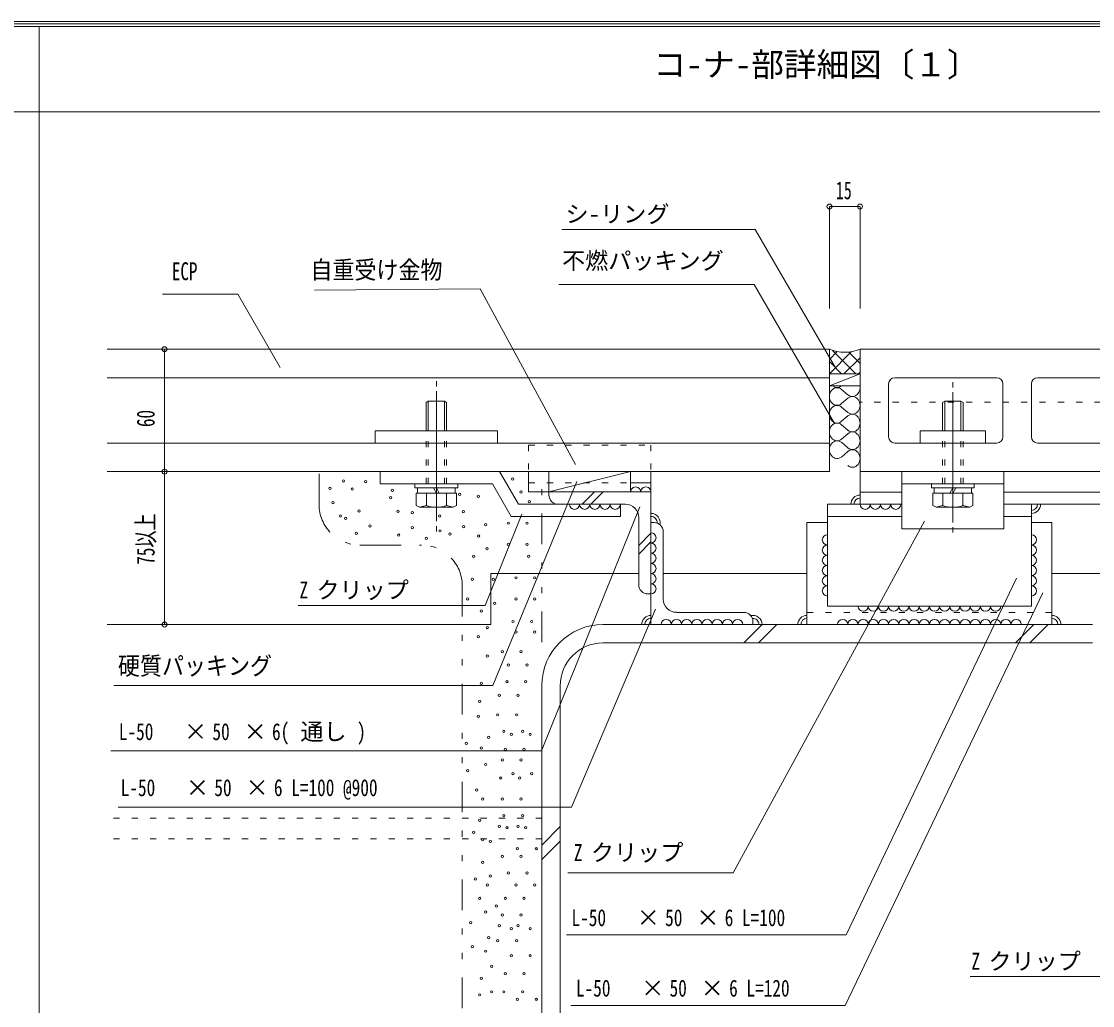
# Model space of a CAD drawing. Units: millimetres, scale not verified. Extents: x -1209 to 1209, y -852 to 852.
# Drawn here: x 399 to 924, y 370 to 852 of the extents above; entities that cross this region are included whole.
import ezdxf
from ezdxf.enums import TextEntityAlignment as Align

# ---------------------------------------------------------------- set-up
doc = ezdxf.new("R2010")
doc.units = ezdxf.units.MM
doc.header["$LTSCALE"] = 3
doc.linetypes.add('USER1', pattern=[3, 1, -2])
doc.linetypes.add('USER6', pattern=[16, 5, -3, 1, -3, 1, -3])
for name, color, linetype, lineweight in [('0-1_0-0WAKU', 7, 'Continuous', 18), ('0-2_0-1AL', 5, 'Continuous', 18), ('0-3_0-2SUNPO', 7, 'Continuous', 18), ('0-4_0-3STEEL', 6, 'Continuous', 18), ('0-5_0-4KANAMONO', 6, 'Continuous', 18), ('0-6_0-5FUKUSIZA', 3, 'Continuous', 18), ('0-7_0-6HIFUKU', 4, 'Continuous', 18), ('0-8_0-7KUTAI', 6, 'Continuous', 18)]:
    doc.layers.add(name, color=color, linetype=linetype, lineweight=lineweight)
doc.styles.add('ＭＳ ゴシック', font='')
doc.styles.get('ＭＳ ゴシック').set_extended_font_data('MS Gothic')

msp = doc.modelspace()

# ---------------------------------------------------------------- linework, layer by layer
at = {"layer": '0-1_0-0WAKU'}
for p, q in [((-1209.414, 852.414), (1209.414, 852.414)), ((-1208.207, 851.207), (1208.207, 851.207)), ((-1207, 850), (1207, 850)), ((408, 850), (408, -799)), ((-1207, 808.159), (1207, 808.159))]:
    msp.add_line(p, q, dxfattribs=at)
at = {"layer": '0-2_0-1AL'}
for p, q in [((441.439, 691.682), (795.433, 691.682)), ((795.433, 691.666), (795.436, 631.667)), ((1074.433, 691.682), (810.433, 691.682)), ((810.433, 691.667), (810.436, 631.667)), ((441.439, 677.681), (795.433, 677.681)), ((877.433, 677.682), (827.433, 677.682)), ((940.433, 677.682), (897.433, 677.682)), ((824.433, 674.682), (824.433, 648.682)), ((880.433, 674.682), (880.433, 648.682)), ((894.433, 674.682), (894.433, 648.682)), ((441.439, 645.683), (795.433, 645.683)), ((827.433, 645.682), (877.433, 645.682)), ((897.433, 645.682), (940.433, 645.682)), ((441.439, 631.682), (795.433, 631.682)), ((810.433, 631.682), (1021.433, 631.682))]:
    msp.add_line(p, q, dxfattribs=at)
for centre, start, end in [((827.433, 674.682), 90, 180), ((877.433, 674.682), 0, 90), ((897.433, 674.682), 90, 180), ((827.433, 648.682), 180, 270), ((877.433, 648.682), 270, 0), ((897.433, 648.682), 180, 270)]:
    msp.add_arc(centre, 3, start, end, dxfattribs=at)
at = {"layer": '0-3_0-2SUNPO'}
for p, q in [((795.432, 761.682), (810.432, 761.682)), ((795.432, 761.682), (795.432, 711.682)), ((810.432, 761.682), (810.432, 711.682)), ((759.048, 750.449), (664.298, 750.449)), ((798.436, 682.616), (759.048, 750.449)), ((624.15, 721.336), (543.03, 720.688)), ((671.026, 635.243), (624.15, 721.336)), ((505.475, 718.699), (468.438, 718.699)), ((526.23, 682.752), (505.475, 718.699)), ((469.519, 631.681), (469.519, 691.681)), ((469.519, 556.683), (469.519, 631.681)), ((702.446, 614.414), (654.254, 494.698)), ((644.732, 610.827), (626.728, 566.091)), ((626.728, 566.091), (535.027, 566.091)), ((654.254, 494.698), (443.18, 494.698)), ((974.566, 384.084), (864.445, 384.084))]:
    msp.add_line(p, q, dxfattribs=at)
for points in [[(797.872, 655.204), (758.507, 723.387), (662.766, 723.387)], [(671.67, 626.78), (630.401, 526.745), (444.574, 526.745)], [(842.055, 607.323), (748.24, 434.994), (667.127, 434.994)], [(887.066, 579.479), (803.615, 404.481), (666.505, 404.481)], [(900.102, 572.208), (803.202, 369.939), (668.677, 369.939)], [(710.225, 564.251), (669.032, 467.096), (446.714, 467.096)]]:
    msp.add_lwpolyline(points, dxfattribs=at)
for centre, start, end in [((795.432, 761.682), 0, 180), ((795.432, 761.682), 180, 0), ((810.432, 761.682), 0, 180), ((810.432, 761.682), 180, 0), ((469.519, 691.681), 0, 180), ((469.519, 691.681), 180, 0), ((469.519, 631.681), 0, 180), ((469.519, 631.681), 0, 180), ((469.519, 631.681), 180, 0), ((469.519, 631.681), 180, 0), ((469.519, 556.683), 0, 180), ((469.519, 556.683), 0, 180), ((469.519, 556.683), 180, 0), ((469.519, 556.683), 180, 0)]:
    msp.add_arc(centre, 1.2, start, end, dxfattribs=at)
at = {"layer": '0-4_0-3STEEL', "linetype": 'USER1'}
for p, q in [((1063.435, 665.683), (810.433, 665.683)), ((784.435, 562.68), (904.435, 562.68))]:
    msp.add_line(p, q, dxfattribs=at)
at = {"layer": '0-4_0-3STEEL'}
for p, q in [((810.433, 631.682), (810.433, 615.682)), ((657.946, 620.184), (657.946, 621.684)), ((707.944, 621.684), (657.946, 621.684)), ((674.305, 615.684), (680.305, 621.684)), ((678.547, 615.684), (684.547, 621.684)), ((707.944, 621.684), (707.944, 571.683)), ((830.933, 621.682), (810.433, 621.682)), ((1019.437, 621.682), (880.934, 621.682)), ((662.446, 615.684), (695.446, 615.683)), ((794.433, 565.68), (794.433, 615.682)), ((794.433, 615.682), (830.934, 615.682)), ((830.933, 615.682), (810.433, 615.682)), ((1013.437, 615.682), (880.934, 615.682)), ((894.435, 565.68), (894.435, 615.682)), ((701.944, 609.183), (701.944, 576.183)), ((794.433, 609.682), (830.934, 609.682)), ((880.932, 609.682), (894.435, 609.682)), ((707.944, 606.684), (707.944, 556.683)), ((707.944, 606.684), (709.444, 606.684)), ((784.435, 556.681), (784.435, 606.682)), ((784.435, 606.682), (794.433, 606.682)), ((894.435, 606.682), (904.435, 606.682)), ((904.435, 556.681), (904.435, 606.682)), ((701.944, 595.458), (707.944, 601.458)), ((713.944, 602.184), (713.944, 569.184)), ((701.944, 591.216), (707.944, 597.216)), ((706.444, 571.683), (707.944, 571.683)), ((720.445, 562.683), (753.445, 562.683)), ((894.435, 565.68), (794.433, 565.68)), ((707.944, 556.683), (757.945, 556.683)), ((757.945, 558.183), (757.945, 556.683)), ((904.435, 556.681), (784.435, 556.681))]:
    msp.add_line(p, q, dxfattribs=at)
for centre, radius, start, end in [((662.446, 620.184), 4.5, 180, 270), ((695.446, 609.183), 6.5, 0, 90), ((709.444, 602.184), 4.5, 0, 90), ((706.444, 576.183), 4.5, 180, 270), ((720.445, 569.184), 6.5, 180, 270), ((753.445, 558.183), 4.5, 0, 90)]:
    msp.add_arc(centre, radius, start, end, dxfattribs=at)
at = {"layer": '0-5_0-4KANAMONO'}
for p, q in [((602.744, 673.41), (602.744, 676.044)), ((855.931, 672.91), (855.931, 675.544)), ((602.744, 607.311), (602.744, 671.07)), ((855.931, 606.811), (855.931, 670.57)), ((597.746, 651.684), (597.746, 665.607)), ((598.745, 651.684), (598.745, 666.183)), ((606.746, 666.183), (607.745, 665.607)), ((606.746, 651.684), (606.746, 666.183)), ((607.745, 651.684), (607.745, 665.607)), ((851.933, 666.181), (850.933, 665.605)), ((850.933, 651.682), (850.933, 665.605)), ((851.933, 666.181), (859.933, 666.181)), ((851.933, 651.682), (851.933, 666.181)), ((859.933, 666.181), (860.933, 665.605)), ((859.933, 651.682), (859.933, 666.181)), ((860.933, 651.682), (860.933, 665.605)), ((572.744, 645.684), (572.744, 651.684)), ((572.744, 651.684), (632.744, 651.684)), ((632.744, 645.684), (632.744, 651.684)), ((839.934, 651.682), (871.932, 651.682)), ((839.934, 651.682), (839.934, 645.682)), ((871.932, 651.682), (871.932, 645.682)), ((572.744, 645.684), (632.744, 645.684)), ((839.934, 645.682), (871.932, 645.682)), ((575.244, 631.683), (575.244, 625.683)), ((575.244, 631.683), (633.706, 631.683)), ((633.706, 631.683), (642.946, 615.684)), ((647.944, 631.686), (647.944, 621.688)), ((657.946, 631.683), (657.946, 621.684)), ((707.944, 631.684), (707.944, 621.685)), ((830.934, 631.682), (830.934, 603.683)), ((830.934, 631.682), (880.932, 631.682)), ((880.932, 631.682), (880.932, 603.683)), ((575.244, 625.683), (630.244, 625.683)), ((592.244, 623.682), (592.244, 625.683)), ((613.244, 623.682), (613.244, 625.683)), ((630.244, 625.683), (639.481, 609.684)), ((697.945, 626.185), (707.944, 626.185)), ((830.934, 625.682), (880.932, 625.682)), ((845.433, 623.684), (845.433, 625.682)), ((845.433, 625.682), (866.433, 625.682)), ((866.433, 623.684), (866.433, 625.682)), ((613.244, 623.682), (592.244, 623.682)), ((612.56, 621.183), (592.931, 621.183)), ((593.546, 621.183), (593.546, 623.682)), ((597.839, 615.009), (597.839, 621.183)), ((602.744, 621.183), (601.301, 623.682)), ((604.19, 621.183), (602.744, 623.682)), ((607.652, 615.009), (607.652, 621.183)), ((611.945, 621.183), (611.945, 623.682)), ((612.56, 615.087), (612.56, 621.183)), ((647.944, 621.685), (707.944, 621.685)), ((830.933, 621.682), (810.433, 621.682)), ((845.433, 623.684), (866.433, 623.684)), ((846.119, 621.182), (865.749, 621.182)), ((846.119, 615.086), (846.119, 621.182)), ((846.733, 621.182), (846.733, 623.684)), ((851.026, 615.008), (851.026, 621.182)), ((854.49, 621.182), (855.933, 623.684)), ((855.933, 621.182), (857.377, 623.684)), ((860.841, 615.008), (860.841, 621.182)), ((865.134, 621.182), (865.134, 623.684)), ((865.749, 615.086), (865.749, 621.182)), ((597.839, 615.006), (594.494, 614.181)), ((607.652, 615.006), (610.994, 614.181)), ((610.997, 614.181), (612.56, 615.084)), ((642.946, 615.684), (692.946, 615.684)), ((692.946, 615.684), (692.946, 609.684)), ((847.683, 614.183), (846.118, 615.086)), ((851.026, 615.008), (847.684, 614.183)), ((860.841, 615.008), (864.183, 614.183)), ((864.183, 614.183), (865.749, 615.086)), ((610.994, 614.184), (594.494, 614.184)), ((639.481, 609.684), (692.946, 609.684)), ((847.683, 614.183), (864.183, 614.183)), ((602.744, 602.34), (602.744, 604.971)), ((855.931, 601.84), (855.931, 604.471)), ((830.934, 603.683), (880.932, 603.683))]:
    msp.add_line(p, q, dxfattribs=at)
at = {"layer": '0-5_0-4KANAMONO', "linetype": 'USER1'}
for p, q in [((597.746, 625.683), (597.746, 651.684)), ((598.745, 625.683), (598.745, 651.684)), ((606.746, 625.683), (606.746, 651.684)), ((607.745, 625.683), (607.745, 651.684)), ((850.933, 625.682), (850.933, 651.682)), ((851.933, 625.682), (851.933, 651.682)), ((859.933, 625.682), (859.933, 651.682)), ((860.933, 625.682), (860.933, 651.682)), ((647.944, 644.683), (707.944, 644.683)), ((647.944, 644.683), (647.944, 631.684)), ((707.944, 644.683), (707.944, 631.684)), ((647.944, 626.185), (697.945, 626.185))]:
    msp.add_line(p, q, dxfattribs=at)
at = {"layer": '0-5_0-4KANAMONO'}
for points in [[(606.746, 666.183), (598.745, 666.183), (597.746, 665.604)], [(594.494, 614.184), (592.931, 615.087), (592.931, 621.183)], [(1019.433, 483.185), (1019.433, 621.682), (880.934, 621.682)]]:
    msp.add_lwpolyline(points, dxfattribs=at)
for centre in [(602.744, 629.184), (855.933, 629.183)]:
    msp.add_arc(centre, 15, 250.903, 289.09698, dxfattribs=at)
at = {"layer": '0-6_0-5FUKUSIZA'}
for p, q in [((795.433, 686.684), (799.288, 690.54)), ((795.433, 689.545), (795.434, 673.666)), ((795.486, 679.666), (806.312, 690.493)), ((797.023, 691.099), (808.456, 679.667)), ((804.892, 690.301), (810.433, 684.761)), ((810.433, 691.667), (810.434, 673.667)), ((795.433, 685.618), (801.385, 679.667)), ((802.557, 679.667), (810.433, 687.543)), ((795.433, 679.666), (810.433, 679.667)), ((810.433, 679.667), (795.434, 673.667)), ((809.629, 679.667), (810.433, 680.472)), ((810.434, 673.667), (795.434, 673.667)), ((804.434, 669.378), (801.434, 671.984)), ((804.434, 667.641), (801.434, 665.035)), ((804.434, 660.691), (801.434, 663.297)), ((804.435, 658.954), (801.435, 656.348)), ((804.435, 652.005), (801.435, 654.611)), ((804.435, 650.267), (801.435, 647.661)), ((804.436, 643.318), (801.436, 645.924)), ((804.436, 641.581), (801.436, 638.975)), ((657.946, 621.684), (657.946, 631.683)), ((657.946, 621.684), (697.945, 631.683)), ((657.946, 631.683), (697.945, 631.683)), ((697.945, 631.683), (697.945, 621.684)), ((697.945, 621.684), (657.946, 621.684))]:
    msp.add_line(p, q, dxfattribs=at)
for centre, radius, start, end in [((802.931, 710.173), 19.968, 247.94207, 292.06481), ((700.444, 621.685), 2.5, 0.00299, 180.00299), ((705.444, 621.685), 2.5, 0.00299, 180.00299), ((810.433, 615.679), 4.5, 89.99981, 180), ((670.446, 615.684), 2.5, 179.99699, 359.99699), ((675.446, 615.685), 2.5, 179.99699, 359.99699), ((680.446, 615.685), 2.5, 179.99699, 359.99699), ((685.446, 615.684), 2.5, 179.99699, 359.99699), ((690.446, 615.684), 2.5, 179.99699, 359.99699), ((810.433, 615.679), 3, 90, 180), ((812.933, 615.682), 2.5, 180, 0), ((817.933, 615.682), 2.5, 180, 0), ((822.933, 615.682), 2.5, 180, 0), ((827.933, 615.682), 2.5, 180, 0), ((894.435, 615.682), 4.5, 270, 0), ((894.435, 615.682), 3, 270, 0), ((707.944, 606.684), 4.5, 346.62595, 90), ((707.944, 606.684), 3, 355.15099, 90), ((707.944, 599.183), 2.5, 270, 90), ((794.433, 598.18), 2.5, 90, 270), ((894.435, 598.18), 2.5, 270, 90), ((707.944, 594.183), 2.5, 270, 90), ((794.433, 593.18), 2.5, 90, 270), ((894.435, 593.181), 2.5, 270, 90), ((707.944, 589.183), 2.5, 270, 90), ((794.433, 588.18), 2.5, 90, 270), ((894.435, 588.18), 2.5, 270, 90), ((707.944, 584.183), 2.5, 270, 90), ((794.433, 583.181), 2.5, 90, 270), ((894.435, 583.181), 2.5, 270, 90), ((707.944, 579.183), 2.5, 270, 90), ((794.433, 578.18), 2.5, 90, 270), ((894.435, 578.18), 2.5, 270, 90), ((707.944, 574.183), 2.5, 270, 90), ((794.433, 573.181), 2.5, 90, 270), ((894.435, 573.181), 2.5, 270, 90), ((811.933, 565.68), 2.5, 180, 0), ((816.933, 565.68), 2.5, 180, 0), ((821.933, 565.68), 2.5, 180, 0), ((826.933, 565.68), 2.5, 180, 0), ((831.933, 565.68), 2.5, 180, 0), ((836.933, 565.68), 2.5, 180, 0), ((841.933, 565.68), 2.5, 180, 0), ((846.933, 565.68), 2.5, 180, 0), ((851.933, 565.68), 2.5, 180, 0), ((856.933, 565.68), 2.5, 180, 0), ((861.933, 565.68), 2.5, 180, 0), ((866.933, 565.68), 2.5, 180, 0), ((871.933, 565.68), 2.5, 180, 0), ((876.933, 565.68), 2.5, 180, 0), ((707.944, 556.683), 4.5, 89.99981, 180), ((707.944, 556.683), 3, 90, 180), ((715.445, 556.683), 2.5, 0, 180), ((720.445, 556.683), 2.5, 0, 180), ((725.445, 556.683), 2.5, 0, 180), ((730.445, 556.683), 2.5, 0, 180), ((735.445, 556.683), 2.5, 0, 180), ((740.445, 556.683), 2.5, 0, 180), ((745.445, 556.683), 2.5, 0, 180), ((750.445, 556.683), 2.5, 0, 180), ((757.945, 556.683), 4.5, 0, 103.37233), ((757.945, 556.683), 3, 0, 94.84979), ((784.435, 556.681), 4.5, 89.99981, 180), ((784.435, 556.681), 3, 90, 180), ((801.933, 556.681), 2.5, 0, 180), ((806.933, 556.681), 2.5, 0, 180), ((811.933, 556.681), 2.5, 0, 180), ((816.933, 556.681), 2.5, 0, 180), ((821.933, 556.681), 2.5, 0, 180), ((826.933, 556.681), 2.5, 0, 180), ((831.933, 556.681), 2.5, 0, 180), ((836.933, 556.681), 2.5, 0, 180), ((841.933, 556.681), 2.5, 0, 180), ((846.933, 556.681), 2.5, 0, 180), ((851.933, 556.681), 2.5, 0, 180), ((856.933, 556.681), 2.5, 0, 180), ((861.933, 556.681), 2.5, 0, 180), ((866.933, 556.681), 2.5, 0, 180), ((871.933, 556.681), 2.5, 0, 180), ((876.933, 556.681), 2.5, 0, 180), ((881.933, 556.681), 2.5, 0, 180), ((886.933, 556.681), 2.5, 0, 180), ((904.435, 556.681), 4.5, 0, 90), ((904.435, 556.681), 3, 0, 90)]:
    msp.add_arc(centre, radius, start, end, dxfattribs=at)
for centre, start_param, end_param in [((799.184, 668.509), 5.6396793, 10.068284), ((799.183, 677.196), 2.5191759, 3.7640094), ((806.684, 672.853), 2.4980866, 4.712389), ((806.684, 664.166), 2.4980866, 6.9268151), ((799.184, 659.822), 5.6396793, 10.068284), ((806.685, 655.48), 2.4980866, 6.9268151), ((799.185, 651.136), 5.6396793, 10.068284), ((806.686, 646.793), 2.4980866, 6.9268151), ((799.186, 642.449), 5.6396793, 10.068284), ((806.686, 638.106), 2.4980866, 6.9268151)]:
    msp.add_ellipse(centre, major_axis=(0, 4.343), ratio=0.863352, start_param=start_param, end_param=end_param, dxfattribs=at)
at = {"layer": '0-7_0-6HIFUKU', "linetype": 'USER6'}
for p, q in [((545.244, 615.657), (545.244, 631.657)), ((654.443, 548.101), (654.443, 631.682)), ((565.244, 595.657), (570.447, 595.657)), ((570.447, 595.657), (595.447, 595.657)), ((615.447, 575.657), (615.447, 277.682))]:
    msp.add_line(p, q, dxfattribs=at)
at = {"layer": '0-7_0-6HIFUKU'}
for centre in [(557.235, 627.101), (568.121, 626.807), (640.217, 628.043), (550.592, 623.411), (561.478, 623.116), (581.189, 622.528), (614.211, 620.481), (623.286, 619.585), (644.266, 621.671), (552.069, 616.515), (580.312, 618.869), (648.4, 616.95), (555.759, 609.872), (558.242, 608.701), (564.885, 612.391), (584.002, 612.226), (590.924, 611.553), (604.428, 609.976), (616.004, 612.079), (570.18, 605.036), (590.988, 604.216), (616.069, 604.742), (626.906, 605.669), (637.978, 606.407), (647.192, 606.407), (563.537, 601.346), (584.345, 600.526), (597.85, 598.948), (604.493, 602.639), (609.425, 601.051), (623.415, 600.091), (627.644, 593.859), (637.978, 596.074), (647.192, 596.074), (621.001, 590.169), (648.062, 590.12), (620.326, 578.862), (630.66, 578.862), (641.732, 579.6), (650.946, 579.6), (618.035, 569.266), (631.398, 567.052), (641.732, 569.266), (650.946, 569.266), (624.755, 563.361), (640.256, 558.194), (649.47, 558.194), (623.279, 550.813), (627.708, 555.242), (641.732, 553.027), (650.946, 553.027), (627.708, 541.217), (635.089, 543.432), (644.303, 543.432), (638.041, 536.789), (647.256, 536.789), (624.755, 527.931), (637.303, 528.669), (646.518, 528.669), (633.613, 522.026), (642.827, 522.026), (624.017, 519.074), (623.279, 511.693), (632.874, 512.431), (642.089, 512.431), (635.827, 504.311), (645.041, 504.311), (617.374, 498.406), (628.446, 501.359), (639.517, 502.835), (648.732, 502.835), (624.755, 496.192), (636.565, 495.454), (645.779, 495.454), (626.969, 488.073), (635.089, 490.287), (644.303, 490.287), (618.112, 485.12), (640.256, 483.644), (649.47, 483.644), (634.351, 481.43), (643.565, 481.43), (622.541, 475.525), (625.493, 471.096), (635.089, 471.096), (644.303, 471.096), (635.827, 462.976), (645.041, 462.976), (624.017, 460.762), (633.613, 457.81), (637.303, 457.072), (642.827, 457.81), (646.518, 457.072), (621.064, 454.857), (625.493, 451.167), (629.184, 450.428), (642.47, 446.738), (651.684, 446.738), (635.089, 443.047), (644.303, 443.047), (625.493, 440.095), (621.803, 431.975), (629.184, 433.452), (638.041, 434.928), (647.256, 434.928), (627.708, 429.023), (641.732, 429.023), (650.946, 429.023), (624.017, 422.38), (636.565, 422.38), (645.779, 422.38), (626.969, 415.737), (632.136, 418.689), (635.089, 414.26), (644.303, 414.26), (619.588, 410.57), (633.613, 409.094), (642.827, 409.094), (639.517, 407.617), (648.732, 407.617), (620.326, 398.76), (628.446, 403.189), (632.874, 401.712), (642.089, 401.712), (626.969, 396.546), (639.517, 394.331), (648.732, 394.331), (629.922, 389.164), (624.755, 383.259), (636.565, 385.474), (645.779, 385.474), (624.017, 375.14), (629.922, 376.616), (635.827, 376.616), (642.47, 372.926), (645.041, 376.616), (651.684, 372.926)]:
    msp.add_circle(centre, 0.567, dxfattribs=at)
at = {"layer": '0-7_0-6HIFUKU', "linetype": 'USER6'}
for centre, start, end in [((565.244, 615.657), 180, 270), ((595.447, 575.657), 0, 90)]:
    msp.add_arc(centre, 20, start, end, dxfattribs=at)
at = {"layer": '0-8_0-7KUTAI'}
for p, q in [((629.434, 581.683), (629.434, 556.683)), ((629.434, 581.683), (701.944, 581.683)), ((713.944, 581.683), (784.435, 581.683)), ((904.435, 581.683), (979.434, 581.683)), ((441.439, 556.683), (629.434, 556.683)), ((684.434, 556.683), (924.433, 556.683)), ((753.521, 547.683), (762.521, 556.683)), ((760.591, 547.683), (769.591, 556.683)), ((886.583, 547.683), (895.582, 556.683)), ((893.653, 547.683), (902.653, 556.683)), ((684.434, 547.683), (924.433, 547.683)), ((654.433, 526.683), (654.433, 286.683)), ((663.433, 526.683), (663.433, 286.683)), ((654.433, 448.596), (663.433, 457.596)), ((654.433, 441.525), (663.433, 450.525))]:
    msp.add_line(p, q, dxfattribs=at)
at = {"layer": '0-8_0-7KUTAI', "linetype": 'USER1'}
for p, q in [((654.433, 461.683), (441.439, 461.683)), ((654.433, 451.683), (441.439, 451.683))]:
    msp.add_line(p, q, dxfattribs=at)
at = {"layer": '0-8_0-7KUTAI'}
for radius in [30, 21]:
    msp.add_arc((684.434, 526.683), radius, 89.99998, 179.99998, dxfattribs=at)

# ---------------------------------------------------------------- texts
at = {"layer": '0-1_0-0WAKU', "style": 'ＭＳ ゴシック'}
msp.add_text('コ-ナ-部詳細図〔１〕', height=11.72, dxfattribs=at).set_placement((709.214, 821.91), align=Align.BOTTOM_LEFT)
at = {"layer": '0-3_0-2SUNPO', "style": 'ＭＳ ゴシック'}
for s, height, width, p in [('15', 8.791, 0.65, (798.602, 762.582)), ('自重受け金物', 8.791, 0.9, (541.002, 723.568)), ('ECP', 8.798, 0.7, (473.075, 722.893)), ('Z', 8.303, 0.75, (535.627, 566.991)), ('硬質パッキング', 8.791, 0.9, (446.662, 529.414)), ('L-50', 8.303, 0.75, (447.086, 497.547)), ('50', 8.303, 0.75, (492.984, 497.547)), ('6(', 8.303, 0.75, (522.188, 497.547)), (')', 8.303, 0.75, (563.904, 497.547)), ('L-50', 8.303, 0.75, (448.011, 470.085)), ('50', 8.303, 0.75, (493.908, 470.085)), ('6 L=100 @900', 8.303, 0.75, (523.113, 470.085)), ('Z', 8.303, 0.75, (670.165, 438.276)), ('L-50', 8.303, 0.75, (668.998, 406.331)), ('50', 8.303, 0.75, (714.896, 406.331)), ('6 L=100', 8.303, 0.75, (744.1, 406.331)), ('Z', 8.303, 0.75, (865.045, 384.983)), ('L-50', 8.303, 0.75, (671.17, 371.789)), ('50', 8.303, 0.75, (717.067, 371.789)), ('6 L=120', 8.303, 0.75, (746.272, 371.789))]:
    msp.add_text(s, height=height, dxfattribs=dict(at, width=width)).set_placement(p, align=Align.BOTTOM_LEFT)
for s, p in [('シ-リング', (666.065, 751.348)), ('不燃パッキング', (664.349, 728.466)), ('クリップ', (543.974, 566.991)), ('×', (479.081, 497.547)), ('×', (508.286, 497.547)), ('通し', (536.099, 497.547)), ('×', (480.006, 470.085)), ('×', (509.21, 470.085)), ('クリップ', (678.512, 438.276)), ('×', (700.993, 406.331)), ('×', (730.198, 406.331)), ('クリップ', (873.392, 384.983)), ('×', (703.165, 371.789)), ('×', (732.369, 371.789))]:
    msp.add_text(s, height=8.303, dxfattribs=at).set_placement(p, align=Align.BOTTOM_LEFT)
at = {"layer": '0-3_0-2SUNPO', "style": 'ＭＳ ゴシック', "width": 0.7}
for s, p in [('60', (467.287, 653.531)), ('75以上', (467.287, 586.032))]:
    msp.add_text(s, height=8.798, rotation=90, dxfattribs=at).set_placement(p, align=Align.BOTTOM_LEFT)

doc.saveas('drawing.dxf')
